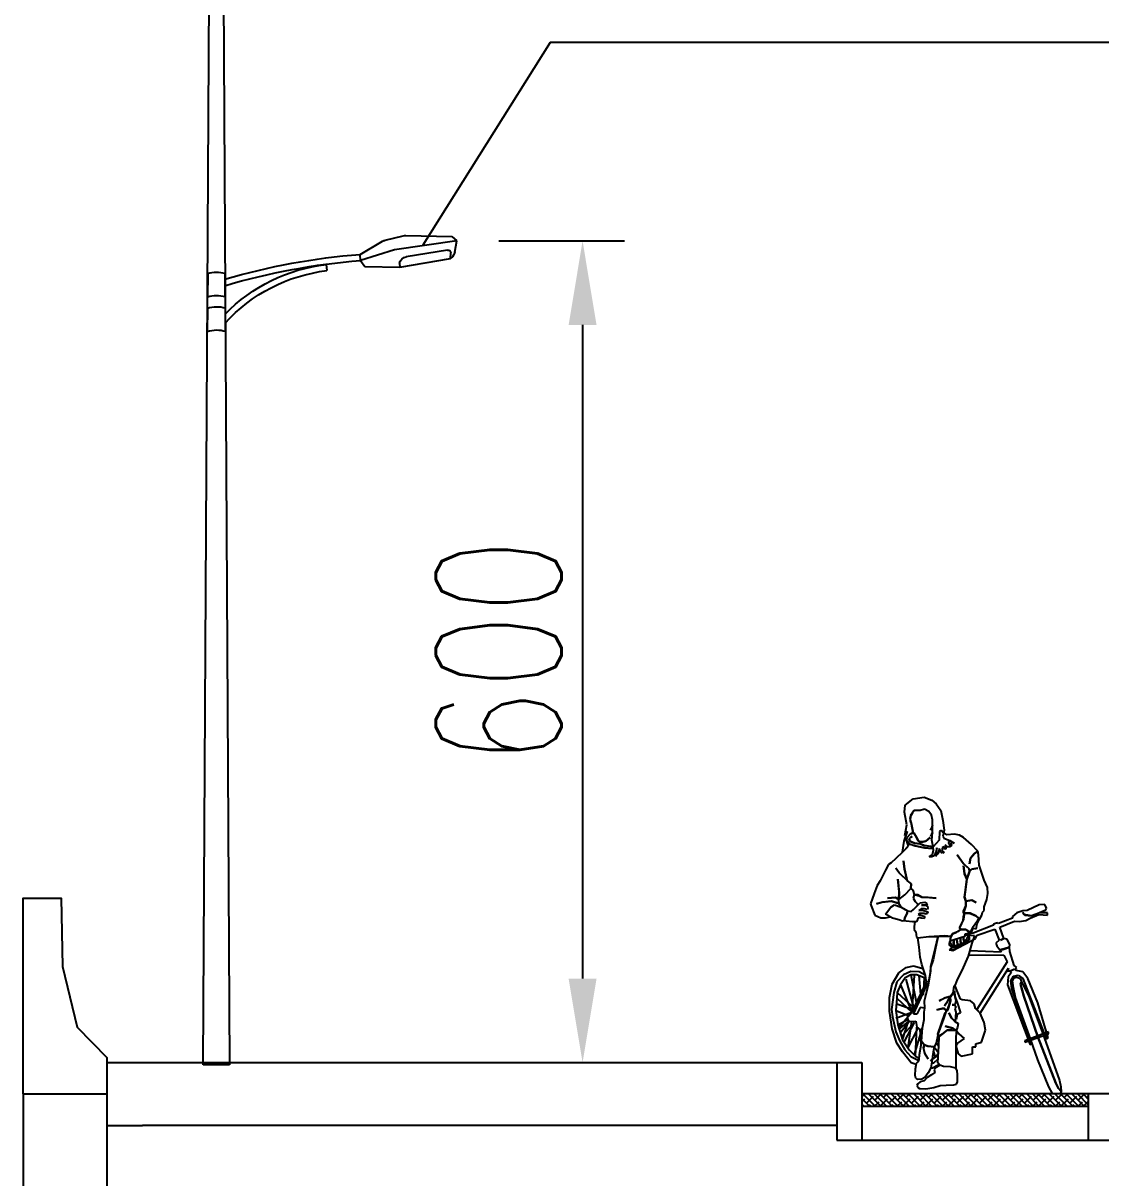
# Model space of a CAD drawing. Header units: millimetres. Extents: x 2 to 5882, y 1831 to 3462.
# Drawn here: x 1130.86 to 1156.56, y 2605.04 to 2632.57 of the extents above; entities that cross this region are included whole.
import ezdxf

# ---------------------------------------------------------------- set-up
doc = ezdxf.new("R2010")
doc.units = ezdxf.units.MM
doc.linetypes.add('CONTINUE', pattern=[1000, 1000])
for name, color, linetype in [('4', 2, 'Continuous'), ('fz', 7, 'Continuous'), ('HDM', 1, 'Continuous'), ('标注', 4, 'Continuous'), ('次轮廓', 7, 'Continuous'), ('灯杆', 7, 'Continuous'), ('轮廓线', 1, 'Continuous'), ('道路结构', 7, 'Continuous')]:
    doc.layers.add(name, color=color, linetype=linetype)
doc.styles.get("Standard").update_dxf_attribs({"font": 'simplex1.shx', "width": 0.7, "bigfont": 'hztxt.shx'})
doc.dimstyles.new('比例1：200', dxfattribs={"dimtxt": 3, "dimasz": 2, "dimexe": 1, "dimexo": 1, "dimgap": 0.5, "dimtad": 1, "dimlfac": 20, "dimzin": 13, "dimdsep": 46, "dimtxsty": 'Standard', "dimcen": -0.09, "dimclrd": 256, "dimclre": 256, "dimclrt": 7, "dimaunit": 1, "dimadec": 0, "dimazin": 0, "dimtfac": 0.0005, "dimtix": 1, "dimtmove": 2, "dimatfit": 3, "dimfxl": 0, "dimtolj": 1, "dimtzin": 13, "dimarcsym": 0})

# ---------------------------------------------------------------- blocks, each defined once
blk = doc.blocks.new('单车')
at = {"color": 143, "linetype": 'Continuous'}
for p, q in [((-1438.644, -1089.673), (-1438.749, -1089.833)), ((-1438.539, -1089.585), (-1438.644, -1089.673)), ((-1438.357, -1089.518), (-1438.539, -1089.585)), ((-1438.092, -1089.557), (-1438.357, -1089.518)), ((-1437.905, -1089.706), (-1438.092, -1089.557)), ((-1437.883, -1089.871), (-1437.905, -1089.706)), ((-1438.749, -1089.833), (-1438.798, -1090.07)), ((-1438.55, -1090.054), (-1438.528, -1089.949)), ((-1438.55, -1090.054), (-1438.528, -1089.949)), ((-1438.528, -1089.949), (-1438.462, -1089.86)), ((-1438.528, -1089.949), (-1438.462, -1089.86)), ((-1438.462, -1089.86), (-1438.363, -1089.805)), ((-1438.462, -1089.86), (-1438.363, -1089.805)), ((-1438.363, -1089.805), (-1438.258, -1089.838)), ((-1438.363, -1089.805), (-1438.258, -1089.838)), ((-1438.258, -1089.838), (-1438.12, -1089.838)), ((-1438.258, -1089.838), (-1438.12, -1089.838)), ((-1438.12, -1089.838), (-1438.087, -1089.86)), ((-1438.12, -1089.838), (-1438.087, -1089.86)), ((-1438.087, -1089.86), (-1438.07, -1089.899)), ((-1438.087, -1089.86), (-1438.076, -1089.888)), ((-1438.076, -1089.888), (-1438.043, -1089.949)), ((-1438.07, -1089.899), (-1438.032, -1089.954)), ((-1438.043, -1089.949), (-1438.009, -1089.998)), ((-1438.009, -1089.998), (-1438.037, -1090.114)), ((-1438.032, -1089.954), (-1438.021, -1090.087)), ((-1437.943, -1090.175), (-1437.883, -1089.871)), ((-1438.798, -1090.07), (-1438.831, -1090.302)), ((-1438.556, -1090.186), (-1438.55, -1090.054)), ((-1438.556, -1090.186), (-1438.55, -1090.054)), ((-1438.539, -1090.247), (-1438.556, -1090.186)), ((-1438.556, -1090.186), (-1438.539, -1090.247)), ((-1438.556, -1090.357), (-1438.556, -1090.186)), ((-1438.556, -1090.357), (-1438.556, -1090.186)), ((-1438.506, -1090.302), (-1438.539, -1090.247)), ((-1438.539, -1090.247), (-1438.506, -1090.302)), ((-1438.07, -1090.247), (-1438.092, -1090.368)), ((-1438.059, -1090.241), (-1438.087, -1090.368)), ((-1438.043, -1090.131), (-1438.07, -1090.247)), ((-1438.037, -1090.114), (-1438.059, -1090.241)), ((-1438.021, -1090.087), (-1438.043, -1090.131)), ((-1437.894, -1090.429), (-1437.943, -1090.175)), ((-1439.482, -1090.644), (-1439.295, -1090.478)), ((-1439.295, -1090.478), (-1439.195, -1090.423)), ((-1439.195, -1090.423), (-1439.074, -1090.401)), ((-1439.074, -1090.401), (-1438.892, -1090.412)), ((-1438.964, -1090.55), (-1439.069, -1090.616)), ((-1438.82, -1090.495), (-1438.964, -1090.55)), ((-1438.892, -1090.412), (-1438.793, -1090.346)), ((-1438.831, -1090.302), (-1438.798, -1090.445)), ((-1438.798, -1090.445), (-1438.82, -1090.495)), ((-1438.793, -1090.346), (-1438.771, -1090.313)), ((-1438.771, -1090.313), (-1438.721, -1090.335)), ((-1438.721, -1090.335), (-1438.716, -1090.544)), ((-1438.716, -1090.544), (-1438.567, -1090.699)), ((-1438.567, -1090.699), (-1438.534, -1090.539)), ((-1438.567, -1090.699), (-1438.534, -1090.539)), ((-1438.517, -1090.456), (-1438.556, -1090.357)), ((-1438.556, -1090.357), (-1438.517, -1090.456)), ((-1438.534, -1090.539), (-1438.556, -1090.357)), ((-1438.534, -1090.539), (-1438.556, -1090.357)), ((-1438.495, -1090.478), (-1438.396, -1090.567)), ((-1438.396, -1090.567), (-1438.495, -1090.478)), ((-1438.258, -1090.578), (-1438.203, -1090.544)), ((-1438.169, -1090.467), (-1438.214, -1090.555)), ((-1438.203, -1090.544), (-1438.169, -1090.473)), ((-1438.169, -1090.473), (-1438.114, -1090.373)), ((-1438.12, -1090.396), (-1438.169, -1090.467)), ((-1438.092, -1090.368), (-1438.12, -1090.396)), ((-1438.12, -1090.396), (-1438.12, -1090.396)), ((-1438.114, -1090.373), (-1438.114, -1090.373)), ((-1438.114, -1090.373), (-1438.021, -1090.396)), ((-1438.087, -1090.368), (-1438.021, -1090.396)), ((-1438.07, -1090.456), (-1438.037, -1090.467)), ((-1438.037, -1090.467), (-1438.07, -1090.456)), ((-1438.037, -1090.467), (-1437.993, -1090.511)), ((-1437.993, -1090.511), (-1438.037, -1090.467)), ((-1438.021, -1090.396), (-1437.938, -1090.484)), ((-1438.021, -1090.396), (-1437.938, -1090.484)), ((-1437.993, -1090.511), (-1438.015, -1090.567)), ((-1438.015, -1090.567), (-1437.993, -1090.511)), ((-1438.015, -1090.644), (-1437.927, -1090.544)), ((-1437.927, -1090.544), (-1438.004, -1090.633)), ((-1437.927, -1090.544), (-1437.971, -1090.682)), ((-1437.927, -1090.544), (-1437.971, -1090.682)), ((-1437.954, -1090.335), (-1437.894, -1090.429)), ((-1437.877, -1090.567), (-1437.954, -1090.335)), ((-1437.938, -1090.484), (-1437.927, -1090.544)), ((-1437.938, -1090.484), (-1437.927, -1090.544)), ((-1439.653, -1090.892), (-1439.631, -1090.804)), ((-1439.631, -1090.804), (-1439.482, -1090.644)), ((-1439.554, -1090.859), (-1439.631, -1090.804)), ((-1439.631, -1090.804), (-1439.543, -1090.87)), ((-1439.069, -1090.616), (-1438.98, -1090.578)), ((-1439.002, -1090.611), (-1439.008, -1090.671)), ((-1439.008, -1090.671), (-1438.964, -1090.704)), ((-1438.991, -1090.644), (-1439.002, -1090.611)), ((-1438.947, -1090.644), (-1438.991, -1090.644)), ((-1438.98, -1090.578), (-1438.925, -1090.6)), ((-1438.964, -1090.704), (-1438.903, -1090.704)), ((-1438.925, -1090.6), (-1438.947, -1090.644)), ((-1438.903, -1090.704), (-1438.859, -1090.655)), ((-1438.859, -1090.655), (-1438.876, -1090.71)), ((-1438.876, -1090.71), (-1438.87, -1090.76)), ((-1438.87, -1090.76), (-1438.82, -1090.749)), ((-1438.848, -1090.732), (-1438.826, -1090.699)), ((-1438.82, -1090.749), (-1438.848, -1090.732)), ((-1438.782, -1090.804), (-1438.831, -1090.826)), ((-1438.831, -1090.826), (-1438.793, -1090.848)), ((-1438.826, -1090.699), (-1438.787, -1090.721)), ((-1438.793, -1090.848), (-1438.76, -1090.826)), ((-1438.787, -1090.721), (-1438.782, -1090.804)), ((-1438.76, -1090.826), (-1438.71, -1090.743)), ((-1438.71, -1090.743), (-1438.699, -1090.837)), ((-1438.66, -1090.826), (-1438.655, -1090.721)), ((-1438.655, -1090.881), (-1438.66, -1090.826)), ((-1438.655, -1090.721), (-1438.644, -1090.804)), ((-1438.644, -1090.804), (-1438.594, -1090.914)), ((-1438.578, -1090.782), (-1438.567, -1090.699)), ((-1438.556, -1090.886), (-1438.578, -1090.782)), ((-1438.567, -1090.699), (-1438.351, -1090.666)), ((-1438.517, -1090.688), (-1438.567, -1090.699)), ((-1438.55, -1090.743), (-1438.351, -1090.721)), ((-1438.363, -1090.721), (-1438.55, -1090.743)), ((-1438.351, -1090.666), (-1438.517, -1090.688)), ((-1438.396, -1090.567), (-1438.302, -1090.578)), ((-1438.329, -1090.578), (-1438.396, -1090.567)), ((-1438.136, -1090.677), (-1438.363, -1090.721)), ((-1438.258, -1090.633), (-1438.351, -1090.666)), ((-1438.351, -1090.666), (-1438.258, -1090.633)), ((-1438.351, -1090.721), (-1438.136, -1090.677)), ((-1438.269, -1090.589), (-1438.329, -1090.578)), ((-1438.302, -1090.578), (-1438.258, -1090.578)), ((-1438.214, -1090.555), (-1438.269, -1090.589)), ((-1438.258, -1090.578), (-1438.258, -1090.633)), ((-1438.258, -1090.633), (-1438.258, -1090.578)), ((-1438.125, -1090.611), (-1438.258, -1090.633)), ((-1438.258, -1090.633), (-1438.125, -1090.611)), ((-1438.004, -1090.633), (-1438.136, -1090.677)), ((-1438.136, -1090.677), (-1438.015, -1090.644)), ((-1438.015, -1090.567), (-1438.125, -1090.611)), ((-1438.125, -1090.611), (-1438.015, -1090.567)), ((-1437.971, -1090.682), (-1437.838, -1090.826)), ((-1437.971, -1090.682), (-1437.943, -1090.721)), ((-1437.943, -1090.721), (-1437.838, -1090.826)), ((-1437.838, -1090.826), (-1437.877, -1090.567)), ((-1437.838, -1090.826), (-1437.679, -1090.98)), ((-1437.838, -1090.826), (-1437.838, -1090.826)), ((-1439.664, -1091.135), (-1439.653, -1090.892)), ((-1439.46, -1090.969), (-1439.554, -1090.859)), ((-1439.543, -1090.87), (-1439.46, -1090.969)), ((-1439.438, -1091.102), (-1439.46, -1090.969)), ((-1439.46, -1090.969), (-1439.438, -1091.102)), ((-1439.284, -1091.091), (-1439.438, -1091.234)), ((-1439.427, -1091.223), (-1439.295, -1091.102)), ((-1439.295, -1091.102), (-1439.14, -1090.892)), ((-1439.14, -1090.892), (-1439.284, -1091.091)), ((-1438.699, -1090.837), (-1438.677, -1090.87)), ((-1438.677, -1090.87), (-1438.622, -1090.92)), ((-1438.622, -1090.92), (-1438.655, -1090.881)), ((-1438.594, -1090.914), (-1438.534, -1090.942)), ((-1438.473, -1090.936), (-1438.556, -1090.886)), ((-1438.534, -1090.942), (-1438.473, -1090.936)), ((-1437.861, -1091.035), (-1437.883, -1091.223)), ((-1437.883, -1091.234), (-1437.861, -1091.035)), ((-1437.679, -1090.98), (-1437.568, -1091.08)), ((-1437.568, -1091.08), (-1437.502, -1091.124)), ((-1439.786, -1091.493), (-1439.708, -1091.256)), ((-1439.708, -1091.256), (-1439.664, -1091.135)), ((-1439.631, -1091.212), (-1439.493, -1091.234)), ((-1439.493, -1091.234), (-1439.631, -1091.212)), ((-1439.493, -1091.234), (-1439.438, -1091.289)), ((-1439.438, -1091.289), (-1439.493, -1091.234)), ((-1439.438, -1091.289), (-1439.427, -1091.223)), ((-1439.438, -1091.234), (-1439.438, -1091.289)), ((-1439.438, -1091.289), (-1439.372, -1091.471)), ((-1439.372, -1091.471), (-1439.438, -1091.289)), ((-1439.317, -1091.333), (-1439.372, -1091.471)), ((-1439.372, -1091.471), (-1439.317, -1091.344)), ((-1439.295, -1091.157), (-1439.317, -1091.333)), ((-1439.317, -1091.344), (-1439.295, -1091.157)), ((-1437.883, -1091.223), (-1437.949, -1091.515)), ((-1437.949, -1091.504), (-1437.883, -1091.234)), ((-1437.772, -1091.333), (-1437.949, -1091.504)), ((-1437.938, -1091.493), (-1437.761, -1091.322)), ((-1437.679, -1091.212), (-1437.772, -1091.333)), ((-1437.761, -1091.322), (-1437.679, -1091.212)), ((-1437.502, -1091.124), (-1437.436, -1091.256)), ((-1437.436, -1091.256), (-1437.303, -1091.515)), ((-1439.863, -1091.67), (-1439.786, -1091.493)), ((-1439.372, -1091.471), (-1439.317, -1091.89)), ((-1439.339, -1091.736), (-1439.372, -1091.471)), ((-1438.048, -1091.593), (-1437.938, -1091.493)), ((-1437.949, -1091.515), (-1438.048, -1091.581)), ((-1438.048, -1091.581), (-1438.037, -1091.692)), ((-1438.037, -1091.692), (-1438.048, -1091.593)), ((-1437.728, -1091.471), (-1437.761, -1091.802)), ((-1437.761, -1091.769), (-1437.728, -1091.471)), ((-1437.303, -1091.515), (-1437.237, -1091.626)), ((-1437.237, -1091.626), (-1437.16, -1091.813)), ((-1439.874, -1091.813), (-1439.863, -1091.67)), ((-1439.852, -1091.957), (-1439.874, -1091.813)), ((-1439.317, -1091.89), (-1439.35, -1091.995)), ((-1439.35, -1091.995), (-1439.317, -1091.901)), ((-1439.317, -1091.901), (-1439.339, -1091.736)), ((-1438.638, -1091.923), (-1438.451, -1091.912)), ((-1438.484, -1091.912), (-1438.638, -1091.923)), ((-1438.302, -1091.901), (-1438.484, -1091.912)), ((-1438.451, -1091.912), (-1438.302, -1091.901)), ((-1438.302, -1091.901), (-1438.203, -1091.846)), ((-1438.236, -1091.868), (-1438.302, -1091.901)), ((-1438.114, -1091.835), (-1438.236, -1091.868)), ((-1438.203, -1091.846), (-1438.114, -1091.835)), ((-1438.092, -1091.923), (-1438.136, -1092.006)), ((-1438.081, -1091.736), (-1438.114, -1091.835)), ((-1438.114, -1091.835), (-1438.092, -1091.923)), ((-1438.037, -1091.692), (-1438.081, -1091.736)), ((-1437.894, -1091.846), (-1438.037, -1091.692)), ((-1437.75, -1091.957), (-1437.894, -1091.846)), ((-1437.75, -1091.957), (-1437.761, -1091.769)), ((-1437.761, -1091.802), (-1437.75, -1091.957)), ((-1437.667, -1091.912), (-1437.75, -1091.957)), ((-1437.739, -1091.946), (-1437.667, -1091.912)), ((-1437.48, -1091.923), (-1437.667, -1091.912)), ((-1437.667, -1091.912), (-1437.48, -1091.923)), ((-1437.16, -1091.813), (-1437.077, -1092.061)), ((-1441.275, -1092.161), (-1441.231, -1092.072)), ((-1441.253, -1092.205), (-1441.275, -1092.161)), ((-1441.231, -1092.072), (-1441.231, -1092.072)), ((-1441.231, -1092.072), (-1441.099, -1092.083)), ((-1441.099, -1092.083), (-1440.812, -1092.216)), ((-1439.786, -1092.128), (-1439.852, -1091.957)), ((-1439.786, -1092.216), (-1439.786, -1092.128)), ((-1439.598, -1092.028), (-1439.493, -1091.973)), ((-1439.493, -1091.973), (-1439.598, -1092.028)), ((-1439.493, -1091.973), (-1439.35, -1091.995)), ((-1439.35, -1091.995), (-1439.493, -1091.973)), ((-1439.35, -1091.995), (-1439.35, -1092.106)), ((-1439.35, -1092.106), (-1439.35, -1091.995)), ((-1439.35, -1092.106), (-1439.306, -1092.227)), ((-1439.295, -1092.238), (-1439.35, -1092.106)), ((-1438.434, -1092.117), (-1438.445, -1092.161)), ((-1438.445, -1092.161), (-1438.429, -1092.194)), ((-1438.396, -1092.094), (-1438.434, -1092.117)), ((-1438.374, -1092.023), (-1438.429, -1092.056)), ((-1438.429, -1092.056), (-1438.407, -1092.094)), ((-1438.429, -1092.194), (-1438.363, -1092.177)), ((-1438.407, -1092.094), (-1438.291, -1092.094)), ((-1438.291, -1092.094), (-1438.396, -1092.094)), ((-1438.258, -1092.039), (-1438.374, -1092.023)), ((-1438.363, -1092.177), (-1438.28, -1092.177)), ((-1438.28, -1092.177), (-1438.23, -1092.216)), ((-1438.147, -1092.15), (-1438.258, -1092.039)), ((-1438.136, -1092.006), (-1438.192, -1092.061)), ((-1438.192, -1092.061), (-1438.187, -1092.11)), ((-1438.098, -1092.194), (-1438.147, -1092.15)), ((-1438.043, -1092.243), (-1438.098, -1092.194)), ((-1437.805, -1092.139), (-1437.96, -1092.227)), ((-1437.805, -1092.139), (-1437.75, -1092.05)), ((-1437.645, -1092.083), (-1437.805, -1092.139)), ((-1437.645, -1092.083), (-1437.805, -1092.139)), ((-1437.805, -1092.139), (-1437.805, -1092.139)), ((-1437.761, -1092.05), (-1437.739, -1091.946)), ((-1437.579, -1091.995), (-1437.761, -1092.05)), ((-1437.75, -1092.05), (-1437.579, -1091.995)), ((-1437.557, -1092.139), (-1437.645, -1092.083)), ((-1437.557, -1092.139), (-1437.645, -1092.083)), ((-1437.348, -1092.017), (-1437.579, -1091.995)), ((-1437.579, -1091.995), (-1437.37, -1092.017)), ((-1437.436, -1092.304), (-1437.557, -1092.139)), ((-1437.436, -1092.304), (-1437.557, -1092.139)), ((-1437.37, -1092.017), (-1437.215, -1092.061)), ((-1437.215, -1092.061), (-1437.348, -1092.017)), ((-1437.088, -1092.106), (-1437.182, -1092.326)), ((-1437.077, -1092.061), (-1437.088, -1092.106)), ((-1441.297, -1092.271), (-1441.11, -1092.271)), ((-1441.297, -1092.326), (-1441.297, -1092.271)), ((-1441.088, -1092.315), (-1441.297, -1092.326)), ((-1440.911, -1092.348), (-1441.253, -1092.205)), ((-1441.11, -1092.271), (-1440.911, -1092.348)), ((-1440.878, -1092.403), (-1441.088, -1092.315)), ((-1440.911, -1092.348), (-1440.74, -1092.315)), ((-1440.757, -1092.326), (-1440.911, -1092.348)), ((-1440.779, -1092.459), (-1440.878, -1092.403)), ((-1440.812, -1092.216), (-1440.707, -1092.227)), ((-1440.619, -1092.481), (-1440.779, -1092.459)), ((-1440.707, -1092.26), (-1440.757, -1092.326)), ((-1440.74, -1092.315), (-1440.707, -1092.26)), ((-1440.707, -1092.227), (-1440.563, -1092.271)), ((-1440.508, -1092.47), (-1440.619, -1092.481)), ((-1440.563, -1092.271), (-1440.464, -1092.359)), ((-1440.155, -1092.619), (-1440.508, -1092.47)), ((-1440.464, -1092.359), (-1440.464, -1092.403)), ((-1440.464, -1092.403), (-1440.128, -1092.525)), ((-1439.742, -1092.26), (-1439.786, -1092.216)), ((-1439.731, -1092.326), (-1439.742, -1092.26)), ((-1439.675, -1092.425), (-1439.731, -1092.326)), ((-1439.587, -1092.348), (-1439.675, -1092.425)), ((-1439.675, -1092.425), (-1439.587, -1092.348)), ((-1439.62, -1092.525), (-1439.675, -1092.425)), ((-1439.587, -1092.348), (-1439.653, -1092.403)), ((-1439.653, -1092.403), (-1439.609, -1092.492)), ((-1439.438, -1092.282), (-1439.587, -1092.348)), ((-1439.438, -1092.282), (-1439.587, -1092.348)), ((-1439.587, -1092.348), (-1439.449, -1092.282)), ((-1439.449, -1092.282), (-1439.295, -1092.282)), ((-1439.317, -1092.282), (-1439.438, -1092.282)), ((-1439.295, -1092.282), (-1439.438, -1092.282)), ((-1439.317, -1092.282), (-1439.317, -1092.282)), ((-1439.295, -1092.37), (-1439.317, -1092.282)), ((-1439.306, -1092.227), (-1439.295, -1092.282)), ((-1439.306, -1092.315), (-1439.295, -1092.425)), ((-1439.284, -1092.459), (-1439.306, -1092.315)), ((-1439.295, -1092.282), (-1439.295, -1092.238)), ((-1439.284, -1092.459), (-1439.295, -1092.37)), ((-1439.295, -1092.425), (-1439.195, -1092.63)), ((-1439.195, -1092.63), (-1439.284, -1092.459)), ((-1439.195, -1092.63), (-1439.284, -1092.459)), ((-1438.374, -1092.227), (-1438.44, -1092.254)), ((-1438.44, -1092.254), (-1438.434, -1092.288)), ((-1438.434, -1092.288), (-1438.385, -1092.304)), ((-1438.385, -1092.304), (-1438.351, -1092.293)), ((-1438.28, -1092.21), (-1438.374, -1092.227)), ((-1438.351, -1092.354), (-1438.374, -1092.387)), ((-1438.374, -1092.387), (-1438.351, -1092.409)), ((-1438.351, -1092.293), (-1438.252, -1092.288)), ((-1438.269, -1092.326), (-1438.351, -1092.354)), ((-1438.351, -1092.409), (-1438.285, -1092.398)), ((-1438.285, -1092.398), (-1438.23, -1092.387)), ((-1438.23, -1092.216), (-1438.28, -1092.21)), ((-1438.214, -1092.315), (-1438.269, -1092.326)), ((-1438.252, -1092.288), (-1438.214, -1092.315)), ((-1438.23, -1092.387), (-1438.192, -1092.431)), ((-1438.192, -1092.431), (-1438.169, -1092.486)), ((-1438.076, -1092.492), (-1437.927, -1092.475)), ((-1437.96, -1092.227), (-1438.043, -1092.243)), ((-1437.96, -1092.227), (-1437.949, -1092.282)), ((-1437.96, -1092.227), (-1437.96, -1092.227)), ((-1437.949, -1092.282), (-1437.96, -1092.227)), ((-1437.949, -1092.282), (-1437.894, -1092.392)), ((-1437.894, -1092.392), (-1437.949, -1092.282)), ((-1437.927, -1092.475), (-1437.877, -1092.464)), ((-1437.894, -1092.392), (-1437.877, -1092.464)), ((-1437.877, -1092.464), (-1437.894, -1092.392)), ((-1437.877, -1092.464), (-1437.838, -1092.47)), ((-1437.838, -1092.47), (-1437.75, -1092.437)), ((-1437.75, -1092.437), (-1437.601, -1092.403)), ((-1437.601, -1092.403), (-1437.546, -1092.37)), ((-1437.546, -1092.37), (-1437.436, -1092.304)), ((-1437.546, -1092.37), (-1437.436, -1092.304)), ((-1437.436, -1092.392), (-1437.546, -1092.37)), ((-1437.325, -1092.392), (-1437.436, -1092.392)), ((-1437.182, -1092.326), (-1437.325, -1092.392)), ((-1440.255, -1092.883), (-1440.155, -1092.619)), ((-1440.039, -1092.663), (-1440.139, -1092.927)), ((-1440.128, -1092.525), (-1440.106, -1092.514)), ((-1440.106, -1092.514), (-1440.006, -1092.547)), ((-1439.62, -1092.806), (-1440.039, -1092.663)), ((-1440.006, -1092.547), (-1440.006, -1092.569)), ((-1440.006, -1092.569), (-1439.526, -1092.762)), ((-1439.598, -1092.652), (-1439.62, -1092.525)), ((-1439.609, -1092.492), (-1439.504, -1092.63)), ((-1439.526, -1092.641), (-1439.598, -1092.652)), ((-1439.471, -1092.773), (-1439.526, -1092.641)), ((-1439.504, -1092.63), (-1439.438, -1092.762)), ((-1439.438, -1092.729), (-1439.471, -1092.773)), ((-1439.438, -1092.762), (-1439.35, -1092.674)), ((-1439.438, -1092.762), (-1439.35, -1092.674)), ((-1439.35, -1092.674), (-1439.438, -1092.729)), ((-1439.35, -1092.674), (-1439.24, -1092.674)), ((-1439.35, -1092.674), (-1439.24, -1092.674)), ((-1439.24, -1092.674), (-1439.35, -1092.674)), ((-1439.24, -1092.674), (-1439.195, -1092.63)), ((-1439.195, -1092.63), (-1439.24, -1092.674)), ((-1439.24, -1092.663), (-1439.195, -1092.63)), ((-1439.118, -1092.74), (-1439.24, -1092.663)), ((-1439.24, -1092.674), (-1439.218, -1092.674)), ((-1439.218, -1092.674), (-1439.162, -1092.718)), ((-1439.218, -1092.674), (-1439.218, -1092.674)), ((-1439.162, -1092.718), (-1439.03, -1092.773)), ((-1439.03, -1092.773), (-1439.118, -1092.74)), ((-1438.169, -1092.486), (-1438.076, -1092.492)), ((-1438.158, -1092.729), (-1438.169, -1092.85)), ((-1438.114, -1092.674), (-1438.158, -1092.729)), ((-1438.133, -1092.488), (-1438.114, -1092.596)), ((-1438.114, -1092.596), (-1438.114, -1092.674)), ((-1440.398, -1093.038), (-1440.332, -1092.905)), ((-1440.332, -1092.905), (-1440.255, -1092.883)), ((-1440.177, -1092.927), (-1440.255, -1092.883)), ((-1440.255, -1092.883), (-1440.177, -1092.927)), ((-1440.139, -1092.927), (-1440.062, -1092.994)), ((-1440.062, -1092.994), (-1440.084, -1093.06)), ((-1439.576, -1092.883), (-1439.62, -1092.806)), ((-1439.46, -1092.95), (-1439.576, -1092.883)), ((-1439.394, -1092.795), (-1439.554, -1092.817)), ((-1439.554, -1092.817), (-1439.493, -1092.994)), ((-1439.526, -1092.762), (-1439.372, -1092.773)), ((-1439.493, -1092.994), (-1439.405, -1093.308)), ((-1439.041, -1093.17), (-1439.46, -1092.95)), ((-1439.383, -1092.883), (-1439.438, -1092.762)), ((-1439.427, -1092.806), (-1439.427, -1092.916)), ((-1439.427, -1092.916), (-1439.427, -1092.806)), ((-1439.427, -1092.916), (-1439.096, -1093.104)), ((-1439.096, -1093.104), (-1439.427, -1092.916)), ((-1439.328, -1092.801), (-1439.394, -1092.795)), ((-1439.306, -1092.961), (-1439.383, -1092.883)), ((-1439.372, -1092.773), (-1439.328, -1092.784)), ((-1439.328, -1092.784), (-1439.328, -1092.839)), ((-1439.328, -1092.839), (-1438.964, -1092.95)), ((-1439.295, -1092.905), (-1439.306, -1092.961)), ((-1439.306, -1092.972), (-1439.295, -1092.905)), ((-1439.284, -1092.994), (-1439.306, -1092.972)), ((-1439.295, -1092.85), (-1439.295, -1092.905)), ((-1439.295, -1092.905), (-1439.295, -1092.85)), ((-1439.24, -1093.005), (-1439.284, -1092.994)), ((-1439.218, -1092.961), (-1439.24, -1093.005)), ((-1439.24, -1093.005), (-1439.218, -1092.961)), ((-1439.195, -1093.027), (-1439.24, -1093.005)), ((-1439.218, -1092.883), (-1439.218, -1092.961)), ((-1439.218, -1092.961), (-1439.218, -1092.883)), ((-1439.151, -1093.027), (-1439.195, -1093.027)), ((-1439.14, -1092.961), (-1439.151, -1093.027)), ((-1439.151, -1093.027), (-1439.14, -1092.961)), ((-1439.118, -1093.06), (-1439.151, -1093.027)), ((-1439.129, -1092.894), (-1439.14, -1092.961)), ((-1439.14, -1092.961), (-1439.129, -1092.894)), ((-1439.063, -1092.994), (-1439.074, -1093.06)), ((-1439.074, -1093.06), (-1439.052, -1092.994)), ((-1439.063, -1092.916), (-1439.063, -1092.994)), ((-1439.052, -1092.994), (-1439.063, -1092.916)), ((-1439.03, -1092.773), (-1438.997, -1092.828)), ((-1438.997, -1092.828), (-1439.03, -1092.773)), ((-1438.975, -1092.983), (-1439.03, -1093.06)), ((-1438.848, -1092.817), (-1438.997, -1092.828)), ((-1438.693, -1092.839), (-1438.997, -1092.828)), ((-1438.997, -1092.828), (-1438.975, -1092.894)), ((-1438.975, -1092.894), (-1438.975, -1092.983)), ((-1438.964, -1092.95), (-1438.942, -1093.038)), ((-1438.462, -1092.839), (-1438.848, -1092.817)), ((-1438.462, -1092.839), (-1438.693, -1092.839)), ((-1438.682, -1092.861), (-1438.627, -1093.115)), ((-1438.627, -1093.104), (-1438.682, -1092.861)), ((-1438.203, -1092.872), (-1438.462, -1092.839)), ((-1438.203, -1092.872), (-1438.462, -1092.839)), ((-1438.236, -1093.093), (-1438.203, -1092.872)), ((-1438.169, -1092.85), (-1438.203, -1092.872)), ((-1438.203, -1092.872), (-1438.203, -1092.872)), ((-1440.497, -1093.529), (-1440.398, -1093.198)), ((-1440.387, -1093.093), (-1440.398, -1093.038)), ((-1440.398, -1093.198), (-1440.387, -1093.093)), ((-1440.233, -1093.148), (-1440.387, -1093.093)), ((-1440.387, -1093.093), (-1440.288, -1093.126)), ((-1440.255, -1093.286), (-1440.332, -1093.44)), ((-1440.288, -1093.126), (-1440.155, -1093.159)), ((-1439.415, -1093.273), (-1440.255, -1093.286)), ((-1440.155, -1093.159), (-1440.233, -1093.148)), ((-1440.155, -1093.159), (-1440.188, -1093.209)), ((-1440.188, -1093.209), (-1439.442, -1093.177)), ((-1440.084, -1093.06), (-1440.155, -1093.159)), ((-1440.155, -1093.159), (-1440.155, -1093.159)), ((-1439.074, -1093.06), (-1439.118, -1093.06)), ((-1439.096, -1093.104), (-1439.019, -1093.104)), ((-1439.019, -1093.104), (-1439.096, -1093.104)), ((-1439.03, -1093.06), (-1439.074, -1093.06)), ((-1439.058, -1093.161), (-1438.956, -1093.157)), ((-1438.953, -1093.159), (-1439.041, -1093.17)), ((-1438.942, -1093.038), (-1439.019, -1093.104)), ((-1439.019, -1093.104), (-1438.953, -1093.159)), ((-1438.517, -1093.551), (-1438.627, -1093.104)), ((-1438.627, -1093.115), (-1438.572, -1093.396)), ((-1438.258, -1093.33), (-1438.236, -1093.093)), ((-1440.563, -1093.573), (-1440.497, -1093.529)), ((-1440.53, -1093.606), (-1440.563, -1093.573)), ((-1440.332, -1093.44), (-1439.609, -1094.577)), ((-1439.405, -1093.308), (-1439.251, -1093.65)), ((-1438.572, -1093.396), (-1438.506, -1093.573)), ((-1438.506, -1093.694), (-1438.517, -1093.551)), ((-1438.506, -1093.573), (-1438.506, -1093.661)), ((-1438.385, -1093.771), (-1438.302, -1093.507)), ((-1438.302, -1093.507), (-1438.258, -1093.33)), ((-1438.103, -1093.54), (-1438.302, -1093.595)), ((-1437.927, -1093.573), (-1438.103, -1093.54)), ((-1437.75, -1093.705), (-1437.927, -1093.573)), ((-1440.707, -1093.843), (-1441.264, -1095.277)), ((-1441.065, -1094.422), (-1440.823, -1093.843)), ((-1440.823, -1093.843), (-1440.707, -1093.683)), ((-1440.707, -1093.683), (-1440.552, -1093.65)), ((-1440.597, -1093.76), (-1440.707, -1093.843)), ((-1440.641, -1093.843), (-1440.674, -1093.92)), ((-1440.575, -1093.81), (-1440.641, -1093.843)), ((-1440.486, -1093.782), (-1440.597, -1093.76)), ((-1440.497, -1093.821), (-1440.575, -1093.81)), ((-1440.552, -1093.65), (-1440.53, -1093.606)), ((-1440.508, -1093.617), (-1440.409, -1093.661)), ((-1440.42, -1093.65), (-1440.508, -1093.617)), ((-1440.464, -1093.898), (-1440.497, -1093.821)), ((-1440.42, -1093.898), (-1440.486, -1093.782)), ((-1440.409, -1093.661), (-1440.431, -1093.705)), ((-1440.431, -1093.705), (-1440.354, -1093.799)), ((-1440.343, -1093.661), (-1440.42, -1093.65)), ((-1439.686, -1094.665), (-1440.365, -1093.595)), ((-1440.365, -1093.595), (-1440.343, -1093.661)), ((-1440.354, -1093.799), (-1440.343, -1093.987)), ((-1439.251, -1093.65), (-1439.14, -1093.865)), ((-1438.506, -1093.661), (-1438.451, -1093.998)), ((-1438.44, -1094.042), (-1438.506, -1093.694)), ((-1438.429, -1094.064), (-1438.385, -1093.771)), ((-1438.416, -1093.885), (-1438.351, -1093.821)), ((-1438.381, -1093.761), (-1438.236, -1093.683)), ((-1438.351, -1093.821), (-1438.18, -1093.749)), ((-1438.351, -1093.821), (-1438.329, -1094.24)), ((-1438.302, -1093.595), (-1438.334, -1093.611)), ((-1438.225, -1093.771), (-1438.269, -1094.218)), ((-1438.236, -1093.683), (-1438.037, -1093.672)), ((-1438.18, -1093.749), (-1438.037, -1093.749)), ((-1438.037, -1093.749), (-1438.169, -1094.433)), ((-1438.114, -1093.771), (-1438.059, -1094.643)), ((-1437.916, -1093.854), (-1438.103, -1094.533)), ((-1438.037, -1093.672), (-1437.861, -1093.749)), ((-1438.037, -1093.749), (-1437.905, -1093.821)), ((-1437.905, -1093.821), (-1437.794, -1093.987)), ((-1437.861, -1093.749), (-1437.701, -1093.92)), ((-1437.59, -1093.976), (-1437.75, -1093.705)), ((-1440.911, -1095.399), (-1440.442, -1094.086)), ((-1440.343, -1093.987), (-1440.878, -1095.421)), ((-1440.674, -1093.92), (-1440.856, -1094.284)), ((-1440.729, -1094.262), (-1440.652, -1093.976)), ((-1440.652, -1093.976), (-1440.729, -1094.262)), ((-1440.674, -1093.92), (-1440.674, -1093.92)), ((-1440.652, -1093.976), (-1440.674, -1093.92)), ((-1440.674, -1093.92), (-1440.652, -1093.976)), ((-1440.53, -1094.295), (-1440.486, -1094.064)), ((-1440.486, -1094.064), (-1440.464, -1093.898)), ((-1440.442, -1094.086), (-1440.42, -1093.898)), ((-1439.218, -1094.329), (-1439.088, -1093.995)), ((-1439.14, -1093.865), (-1439.096, -1093.987)), ((-1439.096, -1093.987), (-1439.063, -1094.02)), ((-1439.063, -1094.02), (-1439.041, -1094.185)), ((-1438.462, -1093.931), (-1438.453, -1093.923)), ((-1438.451, -1093.998), (-1438.429, -1094.064)), ((-1438.418, -1094.152), (-1438.44, -1094.042)), ((-1438.103, -1094.687), (-1438.419, -1093.999)), ((-1438.416, -1093.885), (-1438.059, -1094.643)), ((-1437.794, -1093.987), (-1438.059, -1094.643)), ((-1437.794, -1093.987), (-1437.712, -1094.174)), ((-1437.701, -1093.92), (-1437.634, -1094.174)), ((-1437.524, -1094.295), (-1437.59, -1093.976)), ((-1440.856, -1094.284), (-1441.176, -1095.134)), ((-1441.065, -1095.233), (-1440.729, -1094.262)), ((-1440.729, -1094.262), (-1441.065, -1095.233)), ((-1440.889, -1095.277), (-1440.53, -1094.295)), ((-1439.543, -1094.444), (-1439.46, -1094.373)), ((-1439.46, -1094.373), (-1439.262, -1094.351)), ((-1439.262, -1094.351), (-1439.218, -1094.329)), ((-1439.045, -1094.157), (-1439.14, -1094.411)), ((-1439.085, -1094.273), (-1439.107, -1094.373)), ((-1439.107, -1094.373), (-1439.085, -1094.466)), ((-1439.074, -1094.13), (-1439.085, -1094.273)), ((-1439.03, -1094.207), (-1439.074, -1094.13)), ((-1439.041, -1094.185), (-1438.975, -1094.273)), ((-1438.964, -1094.306), (-1439.03, -1094.207)), ((-1438.975, -1094.273), (-1438.986, -1094.373)), ((-1438.986, -1094.373), (-1438.925, -1094.555)), ((-1438.975, -1094.262), (-1438.925, -1094.362)), ((-1438.859, -1094.295), (-1438.975, -1094.262)), ((-1438.975, -1094.273), (-1438.848, -1094.306)), ((-1438.914, -1094.384), (-1438.975, -1094.273)), ((-1438.975, -1094.373), (-1438.964, -1094.306)), ((-1438.953, -1094.477), (-1438.975, -1094.373)), ((-1438.926, -1094.36), (-1438.926, -1094.362)), ((-1438.925, -1094.362), (-1438.837, -1094.489)), ((-1438.837, -1094.489), (-1438.914, -1094.384)), ((-1438.908, -1094.281), (-1438.91, -1094.29)), ((-1438.716, -1094.373), (-1438.859, -1094.295)), ((-1438.848, -1094.306), (-1438.716, -1094.373)), ((-1438.363, -1094.373), (-1438.418, -1094.152)), ((-1438.374, -1094.544), (-1438.363, -1094.373)), ((-1437.712, -1094.174), (-1438.103, -1094.533)), ((-1437.701, -1094.306), (-1438.059, -1094.643)), ((-1437.712, -1094.174), (-1437.701, -1094.306)), ((-1437.701, -1094.306), (-1437.679, -1094.599)), ((-1437.634, -1094.174), (-1437.579, -1094.577)), ((-1437.524, -1094.621), (-1437.524, -1094.295)), ((-1441.308, -1095.255), (-1441.065, -1094.422)), ((-1439.786, -1094.886), (-1439.686, -1094.665)), ((-1439.686, -1094.665), (-1439.576, -1094.555)), ((-1439.609, -1094.577), (-1439.686, -1094.665)), ((-1439.576, -1094.555), (-1439.543, -1094.444)), ((-1439.14, -1094.411), (-1439.218, -1094.654)), ((-1439.218, -1094.654), (-1439.14, -1094.698)), ((-1439.085, -1094.477), (-1439.118, -1094.522)), ((-1439.118, -1094.522), (-1439.085, -1094.566)), ((-1439.085, -1094.566), (-1439.107, -1094.643)), ((-1439.107, -1094.643), (-1439.096, -1094.864)), ((-1439.019, -1094.466), (-1439.085, -1094.477)), ((-1439.085, -1094.466), (-1439.019, -1094.466)), ((-1438.942, -1094.654), (-1439.008, -1094.775)), ((-1439.008, -1094.786), (-1438.942, -1094.654)), ((-1438.952, -1094.474), (-1438.953, -1094.477)), ((-1438.892, -1094.621), (-1438.953, -1094.477)), ((-1438.925, -1094.555), (-1438.903, -1094.61)), ((-1438.903, -1094.61), (-1438.837, -1094.555)), ((-1438.859, -1094.654), (-1438.892, -1094.621)), ((-1438.826, -1094.555), (-1438.881, -1094.61)), ((-1438.881, -1094.61), (-1438.815, -1094.797)), ((-1438.682, -1095.167), (-1438.859, -1094.654)), ((-1438.837, -1094.555), (-1438.782, -1094.555)), ((-1438.771, -1094.566), (-1438.826, -1094.555)), ((-1438.782, -1094.555), (-1438.66, -1094.588)), ((-1438.66, -1094.588), (-1438.771, -1094.566)), ((-1438.374, -1094.544), (-1438.258, -1094.533)), ((-1438.351, -1094.643), (-1438.374, -1094.544)), ((-1438.351, -1094.82), (-1438.351, -1094.643)), ((-1438.258, -1094.533), (-1438.18, -1094.687)), ((-1437.69, -1094.433), (-1438.103, -1094.588)), ((-1437.739, -1095.013), (-1438.059, -1094.643)), ((-1437.679, -1094.786), (-1438.059, -1094.643)), ((-1438.059, -1094.643), (-1437.982, -1094.687)), ((-1437.679, -1094.599), (-1437.982, -1094.72)), ((-1437.679, -1094.599), (-1437.728, -1094.941)), ((-1437.579, -1094.577), (-1437.601, -1094.753)), ((-1437.59, -1095.035), (-1437.524, -1094.621)), ((-1439.819, -1095.068), (-1439.786, -1094.886)), ((-1439.085, -1094.864), (-1439.162, -1094.908)), ((-1439.162, -1094.908), (-1439.151, -1095.002)), ((-1439.14, -1094.698), (-1439.118, -1094.82)), ((-1439.118, -1094.82), (-1439.068, -1094.844)), ((-1439.096, -1094.864), (-1439.008, -1094.786)), ((-1439.008, -1094.775), (-1439.085, -1094.864)), ((-1438.815, -1094.797), (-1438.682, -1095.167)), ((-1438.313, -1095.013), (-1438.351, -1094.82)), ((-1438.18, -1094.687), (-1438.103, -1094.687)), ((-1438.158, -1094.853), (-1438.18, -1095.002)), ((-1438.059, -1094.864), (-1438.158, -1094.853)), ((-1437.883, -1095.344), (-1438.125, -1094.886)), ((-1437.816, -1095.222), (-1438.125, -1094.886)), ((-1437.982, -1094.853), (-1438.059, -1094.864)), ((-1437.971, -1095.487), (-1438.059, -1094.864)), ((-1437.761, -1095.046), (-1438.015, -1094.842)), ((-1437.783, -1095.134), (-1438.015, -1094.842)), ((-1437.982, -1094.687), (-1437.949, -1094.775)), ((-1437.949, -1094.775), (-1437.982, -1094.853)), ((-1437.838, -1095.299), (-1437.982, -1094.853)), ((-1437.728, -1094.941), (-1437.971, -1094.808)), ((-1437.728, -1094.941), (-1437.838, -1095.299)), ((-1437.601, -1094.753), (-1437.679, -1095.112)), ((-1441.176, -1095.134), (-1441.578, -1096.27)), ((-1441.319, -1095.112), (-1440.757, -1095.321)), ((-1441.319, -1095.112), (-1441.319, -1095.112)), ((-1441.319, -1095.156), (-1441.319, -1095.112)), ((-1440.757, -1095.355), (-1441.319, -1095.156)), ((-1439.719, -1095.355), (-1439.819, -1095.068)), ((-1439.184, -1095.156), (-1439.306, -1095.266)), ((-1439.129, -1095.079), (-1439.184, -1095.156)), ((-1439.151, -1095.002), (-1439.118, -1095.09)), ((-1439.03, -1095.024), (-1439.129, -1095.079)), ((-1439.019, -1095.068), (-1439.129, -1095.079)), ((-1439.129, -1095.079), (-1439.107, -1095.233)), ((-1439.118, -1095.09), (-1439.041, -1095.024)), ((-1439.041, -1095.024), (-1438.859, -1094.974)), ((-1438.859, -1094.974), (-1439.03, -1095.024)), ((-1439.019, -1095.068), (-1438.903, -1095.068)), ((-1438.903, -1095.068), (-1439.019, -1095.068)), ((-1438.903, -1095.068), (-1438.826, -1095.134)), ((-1438.815, -1095.145), (-1438.903, -1095.068)), ((-1438.826, -1095.134), (-1438.716, -1095.222)), ((-1438.716, -1095.2), (-1438.815, -1095.145)), ((-1438.716, -1095.222), (-1438.682, -1095.178)), ((-1438.705, -1095.443), (-1438.716, -1095.2)), ((-1438.693, -1095.123), (-1438.682, -1095.189)), ((-1438.682, -1095.178), (-1438.693, -1095.123)), ((-1438.682, -1095.189), (-1438.638, -1095.377)), ((-1438.125, -1095.647), (-1438.313, -1095.013)), ((-1438.291, -1095.333), (-1438.313, -1095.013)), ((-1438.301, -1095.179), (-1438.258, -1095.046)), ((-1438.284, -1095.394), (-1438.258, -1095.046)), ((-1438.18, -1095.002), (-1438.28, -1095.079)), ((-1437.971, -1095.487), (-1438.203, -1095.035)), ((-1438.147, -1095.691), (-1438.18, -1095.002)), ((-1437.679, -1095.112), (-1437.772, -1095.333)), ((-1437.701, -1095.377), (-1437.59, -1095.035)), ((-1441.49, -1096.336), (-1441.065, -1095.233)), ((-1441.065, -1095.233), (-1441.49, -1096.336)), ((-1441.264, -1095.277), (-1441.308, -1095.255)), ((-1441.065, -1095.779), (-1440.889, -1095.277)), ((-1440.878, -1095.421), (-1440.911, -1095.399)), ((-1440.757, -1095.321), (-1440.757, -1095.355)), ((-1439.587, -1095.399), (-1439.719, -1095.355)), ((-1439.587, -1095.465), (-1439.587, -1095.399)), ((-1439.504, -1095.465), (-1439.587, -1095.465)), ((-1439.504, -1095.636), (-1439.504, -1095.465)), ((-1439.306, -1095.266), (-1439.151, -1095.377)), ((-1439.107, -1095.443), (-1439.162, -1095.636)), ((-1439.151, -1095.377), (-1439.107, -1095.443)), ((-1439.107, -1095.233), (-1439.107, -1095.978)), ((-1438.658, -1095.292), (-1438.709, -1095.351)), ((-1438.682, -1095.846), (-1438.705, -1095.443)), ((-1438.703, -1095.463), (-1438.637, -1095.38)), ((-1438.594, -1095.465), (-1438.695, -1095.611)), ((-1438.638, -1095.377), (-1438.594, -1095.465)), ((-1438.44, -1095.454), (-1438.594, -1095.465)), ((-1438.594, -1095.465), (-1438.44, -1095.454)), ((-1438.594, -1095.465), (-1438.55, -1095.702)), ((-1438.351, -1095.421), (-1438.44, -1095.454)), ((-1438.44, -1095.454), (-1438.351, -1095.421)), ((-1438.374, -1095.625), (-1438.34, -1095.487)), ((-1438.291, -1095.333), (-1438.351, -1095.421)), ((-1438.351, -1095.421), (-1438.291, -1095.333)), ((-1438.34, -1095.487), (-1438.351, -1095.421)), ((-1438.351, -1095.421), (-1438.34, -1095.509)), ((-1438.291, -1095.333), (-1438.291, -1095.333)), ((-1438.28, -1095.432), (-1438.291, -1095.333)), ((-1438.247, -1095.647), (-1438.28, -1095.432)), ((-1437.838, -1095.299), (-1437.993, -1095.542)), ((-1437.772, -1095.333), (-1437.894, -1095.542)), ((-1437.838, -1095.586), (-1437.701, -1095.377)), ((-1441.33, -1096.425), (-1441.065, -1095.779)), ((-1439.24, -1095.691), (-1439.504, -1095.636)), ((-1439.162, -1095.636), (-1439.24, -1095.691)), ((-1438.627, -1095.713), (-1438.693, -1095.608)), ((-1438.583, -1095.846), (-1438.687, -1095.756)), ((-1438.627, -1095.713), (-1438.577, -1095.56)), ((-1438.506, -1095.801), (-1438.627, -1095.713)), ((-1438.55, -1095.702), (-1438.539, -1095.823)), ((-1438.451, -1095.757), (-1438.374, -1095.625)), ((-1438.374, -1095.636), (-1438.451, -1095.757)), ((-1438.34, -1095.509), (-1438.374, -1095.636)), ((-1438.236, -1095.779), (-1438.247, -1095.647)), ((-1438.147, -1095.691), (-1438.239, -1095.74)), ((-1438.203, -1095.823), (-1438.236, -1095.779)), ((-1438.192, -1095.779), (-1438.225, -1095.793)), ((-1438.037, -1095.702), (-1438.192, -1095.779)), ((-1437.993, -1095.542), (-1438.147, -1095.691)), ((-1438.048, -1095.846), (-1437.838, -1095.586)), ((-1437.894, -1095.542), (-1438.037, -1095.702)), ((-1439.151, -1096.132), (-1439.14, -1096.033)), ((-1439.14, -1096.033), (-1439.107, -1095.978)), ((-1439.107, -1095.978), (-1438.986, -1095.945)), ((-1439.107, -1095.978), (-1438.986, -1095.945)), ((-1438.986, -1095.945), (-1438.815, -1095.934)), ((-1438.986, -1095.945), (-1438.815, -1095.934)), ((-1438.815, -1095.934), (-1438.727, -1095.901)), ((-1438.815, -1095.934), (-1438.727, -1095.901)), ((-1438.727, -1095.901), (-1438.682, -1095.846)), ((-1438.727, -1095.901), (-1438.727, -1095.901)), ((-1438.727, -1095.901), (-1438.649, -1095.956)), ((-1438.708, -1095.878), (-1438.671, -1095.912)), ((-1438.671, -1095.912), (-1438.55, -1095.978)), ((-1438.649, -1095.956), (-1438.594, -1096.011)), ((-1438.594, -1096.011), (-1438.605, -1096.077)), ((-1438.535, -1095.852), (-1438.583, -1095.846)), ((-1438.55, -1095.978), (-1438.512, -1095.976)), ((-1438.539, -1095.823), (-1438.517, -1095.967)), ((-1438.517, -1095.967), (-1438.451, -1096.088)), ((-1438.169, -1095.857), (-1438.203, -1095.823)), ((-1438.147, -1095.989), (-1438.169, -1095.857)), ((-1438.164, -1095.892), (-1438.048, -1095.846)), ((-1438.136, -1096.154), (-1438.147, -1095.989)), ((-1441.578, -1096.27), (-1441.612, -1096.425)), ((-1439.151, -1096.303), (-1439.151, -1096.132)), ((-1439.129, -1096.359), (-1439.151, -1096.303)), ((-1438.605, -1096.077), (-1438.528, -1096.132)), ((-1438.528, -1096.132), (-1438.429, -1096.199)), ((-1438.451, -1096.088), (-1438.374, -1096.199)), ((-1438.429, -1096.199), (-1438.351, -1096.281)), ((-1438.374, -1096.199), (-1438.302, -1096.237)), ((-1438.351, -1096.281), (-1438.258, -1096.303)), ((-1438.302, -1096.237), (-1438.203, -1096.248)), ((-1438.258, -1096.303), (-1438.203, -1096.347)), ((-1438.203, -1096.248), (-1438.158, -1096.215)), ((-1438.158, -1096.215), (-1438.136, -1096.154)), ((-1441.612, -1096.425), (-1441.623, -1096.535)), ((-1441.623, -1096.535), (-1441.556, -1096.458)), ((-1441.556, -1096.458), (-1441.623, -1096.535)), ((-1441.623, -1096.535), (-1441.601, -1096.59)), ((-1441.601, -1096.59), (-1441.413, -1096.579)), ((-1441.556, -1096.458), (-1441.49, -1096.336)), ((-1441.49, -1096.336), (-1441.556, -1096.458)), ((-1441.413, -1096.579), (-1441.33, -1096.425)), ((-1439.063, -1096.37), (-1439.129, -1096.359)), ((-1438.881, -1096.381), (-1439.063, -1096.37)), ((-1438.738, -1096.392), (-1438.881, -1096.381)), ((-1438.583, -1096.436), (-1438.738, -1096.392)), ((-1438.396, -1096.469), (-1438.583, -1096.436)), ((-1438.247, -1096.458), (-1438.396, -1096.469)), ((-1438.203, -1096.436), (-1438.247, -1096.458)), ((-1438.203, -1096.347), (-1438.18, -1096.392)), ((-1438.18, -1096.392), (-1438.203, -1096.436))]:
    blk.add_line(p, q, dxfattribs=at)
at = {"color": 143, "width": 0.8, "flags": 9}
for tag in ['YSIZE', 'XSIZE']:
    blk.add_attdef(tag, (-1438.396, -1096.469), '', height=0.00181, dxfattribs=at)
blk = doc.blocks.new('双头路灯')
at = {"layer": '灯杆'}
for p, q in [((-0.314, 0), (-0.152, 28.91)), ((0.152, 28.91), (0.314, 0)), ((3.425, 19.32), (3.963, 19.632)), ((4.026, 19.658), (4.453, 19.762)), ((5.737, 19.638), (4.248, 19.429)), ((4.515, 19.769), (5.613, 19.742)), ((5.613, 19.742), (5.737, 19.638)), ((5.685, 19.375), (5.737, 19.638)), ((3.425, 19.32), (3.425, 19.32)), ((3.436, 19.172), (3.425, 19.32)), ((4.248, 19.429), (3.436, 19.172)), ((5.509, 19.419), (4.527, 19.262)), ((5.58, 19.219), (5.59, 19.356)), ((2.616, 19.08), (2.634, 18.932)), ((3.436, 19.172), (3.539, 19.028)), ((3.539, 19.028), (4.371, 19.013)), ((4.364, 19.098), (4.371, 19.013)), ((4.371, 19.013), (5.58, 19.219)), ((5.58, 19.219), (5.598, 19.233)), ((-0.208, 18.854), (-0.211, 18.298)), ((0.211, 18.305), (0.208, 18.861)), ((-0.215, 18.028), (-0.217, 17.472)), ((0.217, 17.478), (0.215, 18.034)), ((0.314, 0), (-0.314, 0))]:
    blk.add_line(p, q, dxfattribs=at)
at = {"layer": '灯杆', "extrusion": (0, 0, -1)}
for centre, major_axis, start_param, end_param in [((4.082, 19.426), (0.168, 0.168), -1.311687, -1.025083), ((4.509, 19.531), (0.168, 0.168), -1.025083, -0.760848), ((4.607, 3.842), (-10.976, 10.976), 0.49773, 0.709139), ((5.525, 19.356), (0.0463, 0.0463), -1.027707, 0.784181), ((5.452, 19.421), (-0.168, 0.168), 2.550965, 3.265752), ((4.607, 3.842), (10.871, 10.871), -1.07588, -0.861658), ((3.103, 15.043), (-2.875, 2.875), 6.27584, 6.948597), ((4.558, 19.069), (-0.138, 0.138), 5.64658, 6.908794), ((3.103, 15.043), (-2.77, 2.77), 6.236899, 6.948597)]:
    blk.add_ellipse(centre, major_axis=major_axis, ratio=1, start_param=start_param, end_param=end_param, dxfattribs=at)
at = {"layer": '灯杆'}
for centre, major_axis, ratio, start_param, end_param in [((0.006, 18.447), (0.572, 0.009), 0.771625, 1.197945, 1.943647), ((0.006, 17.892), (0.569, 0.009), 0.774419, 1.191658, 1.949935), ((0.006, 17.623), (0.566, 0.008), 0.77865, 1.181799, 1.959794), ((0.006, 17.068), (0.564, 0.008), 0.781277, 1.175467, 1.966125)]:
    blk.add_ellipse(centre, major_axis=major_axis, ratio=ratio, start_param=start_param, end_param=end_param, dxfattribs=at)
blk = doc.blocks.new('*D202')
at = {"layer": 'DEFPOINTS', "color": 0}
for p in [(1141.209, 2627.375), (1141.209, 2607.794), (1144.203, 2607.794)]:
    blk.add_point(p, dxfattribs=at)
at = {"layer": '标注', "lineweight": -2}
for p, q in [((1142.209, 2627.375), (1145.203, 2627.375)), ((1144.203, 2625.375), (1144.203, 2609.794)), ((1142.209, 2607.794), (1145.203, 2607.794))]:
    blk.add_line(p, q, dxfattribs=at)
at = {"layer": '标注'}
for points in [[(1143.87, 2625.375), (1144.536, 2625.375), (1144.203, 2627.375)], [(1143.87, 2609.794), (1144.536, 2609.794), (1144.203, 2607.794)]]:
    blk.add_solid(points, dxfattribs=at)
at = {"layer": '标注', "color": 7, "insert": (1142.203, 2617.585), "char_height": 3, "attachment_point": 5, "rotation": 90}
blk.add_mtext('\\A1;600', dxfattribs=at)

msp = doc.modelspace()

# ---------------------------------------------------------------- hatches: boundary and pattern name
at = {"layer": 'fz'}
h = msp.add_hatch(dxfattribs=at)
h.set_pattern_fill('ANSI38', color=256, scale=0.03, style=0)
h.set_pattern_definition([(135.0000000004, (943422.52895, -2576894.02131), (0.0673519209076, 0.0673519209085), []), (45.0000000004, (943422.52895, -2576894.02131), (0.2020557627236, 0.0673519209094), [0.238125, -0.142875])])
h.paths.add_polyline_path([(1156.26224, 2607.04445), (1156.26224, 2606.74445), (1150.86224, 2606.74445), (1150.86224, 2607.04445)])

# ---------------------------------------------------------------- linework, layer by layer
for p, q in [((1156.26224, 2606.74445), (1150.86224, 2606.74445)), ((1150.26224, 2605.94445), (1150.86224, 2605.94445))]:
    msp.add_line(p, q)
at = {"layer": '4', "color": 4, "linetype": 'CONTINUE'}
for p, q in [((1143.42957, 2632.10794), (1140.39734, 2627.27136)), ((1157.94244, 2632.10794), (1143.42957, 2632.10794))]:
    msp.add_line(p, q, dxfattribs=at)
at = {"layer": 'HDM'}
msp.add_line((1174.61224, 2607.04445), (1150.86224, 2607.04445), dxfattribs=at)
at = {"layer": '次轮廓', "linetype": 'Continuous'}
for p, q in [((1132.86224, 2607.79445), (1133.36224, 2607.79445)), ((1133.36224, 2607.79445), (1150.86224, 2607.79445)), ((1132.86224, 2607.69445), (1132.86224, 2606.29445)), ((1132.86224, 2606.29445), (1133.71224, 2606.29445)), ((1150.26224, 2606.29445), (1133.71224, 2606.29445))]:
    msp.add_line(p, q, dxfattribs=at)
at = {"layer": '轮廓线'}
for p, q in [((1130.86224, 2607.04445), (1130.86224, 2588.54445)), ((1130.86224, 2607.04445), (1132.86224, 2607.04445)), ((1132.86224, 2607.04445), (1132.86224, 2585.09445))]:
    msp.add_line(p, q, dxfattribs=at)
msp.add_lwpolyline([(1130.86224, 2607.04445), (1130.86224, 2611.70895), (1131.7719, 2611.70895), (1131.80042, 2610.08185), (1132.15517, 2608.63397), (1132.86224, 2607.90874), (1132.86224, 2607.1585)], dxfattribs=at)
at = {"layer": '道路结构'}
for p, q in [((1150.26224, 2607.79445), (1150.26224, 2605.94445)), ((1150.86224, 2607.79445), (1150.86224, 2605.94445)), ((1156.26224, 2607.04445), (1156.26224, 2605.94637)), ((1150.86224, 2605.94445), (1163.61204, 2605.94445))]:
    msp.add_line(p, q, dxfattribs=at)

# ---------------------------------------------------------------- block references
at = {"layer": '标注'}
msp.add_blockref('双头路灯', (1135.47155, 2607.73626), dxfattribs=at)
at = {"layer": '标注', "xscale": -1}
msp.add_blockref('单车', (-286.00661, 3703.63466), dxfattribs=at)

# ---------------------------------------------------------------- dimensions: what is measured, and where the dimension line sits
at = {"layer": '标注'}
dim = msp.add_linear_dim(base=(1144.20286, 2607.79445), p1=(1141.20857, 2627.3746), p2=(1141.20857, 2607.79445), angle=90, text='600', dimstyle='比例1：200', dxfattribs=at)
dim.commit()
dim.dimension.update_dxf_attribs({"geometry": '*D202', "text_midpoint": (1142.20286, 2617.58452)})

doc.saveas('drawing.dxf')
